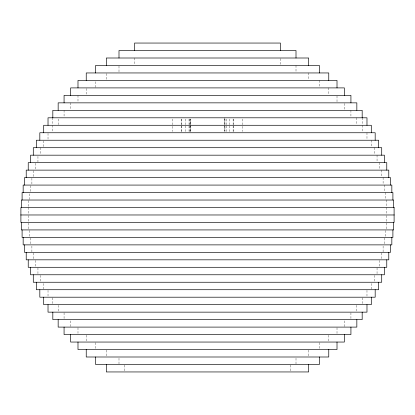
<?xml version="1.0" encoding="UTF-8"?>
<svg xmlns="http://www.w3.org/2000/svg" width="415" height="415" viewBox="0 0 415 415"><rect width="100%" height="100%" fill="white"/><g stroke="black" fill="none" stroke-linecap="round" stroke-linejoin="round"><path stroke-width="0.31" stroke-dasharray="2.08 1.56" d="M386.733 207.5L386.733 214.353M386.733 215.598L386.733 222.45M386.282 200.025L386.282 206.878M386.282 223.073L386.282 229.926M385.53 192.55L385.53 199.402M385.53 230.548L385.53 237.401M384.472 185.074L384.472 191.927M384.472 238.023L384.472 244.876M383.102 177.599L383.102 184.452M383.102 246.121L383.102 252.351M381.416 170.124L381.416 176.977M381.416 252.974L381.416 258.576M379.398 162.649L379.398 168.879M379.398 260.449L379.398 267.296M377.048 155.174L377.048 162.026M377.048 267.924L377.048 274.772M374.34 147.704L374.34 154.551M374.34 275.399L374.34 282.247M371.3 140.228L371.3 147.076M371.3 283.497L371.3 289.722M366.979 132.753L366.979 139.601M366.979 290.344L366.979 297.197M362.176 117.803L362.176 124.656M362.176 125.278L362.176 131.503M362.176 297.82L362.176 304.672M356.843 117.803L356.843 124.656M356.843 305.295L356.843 312.147M350.929 110.328L350.929 117.18M350.929 312.77L350.929 319.623M344.351 103.475L344.351 109.705M344.351 320.868L344.351 327.098M337.011 96L337.011 102.23M337.011 327.72L337.011 334.573M328.763 87.902L328.763 94.132M328.763 335.196L328.763 342.048M319.42 80.427L319.42 87.28M319.42 342.671L319.42 349.523M308.672 72.952L308.672 79.805M308.672 350.146L308.672 356.999M296.004 65.477L296.004 72.329M296.004 358.244L296.004 364.474M290.739 365.096L290.739 371.949M280.426 58.624L280.426 64.854M242.573 119.048L242.573 131.503M233.821 119.048L233.821 124.656M233.821 125.901L233.821 131.503M233.116 119.048L233.116 124.656M233.116 125.901L233.116 131.503M229.225 119.048L229.225 124.656M229.225 125.901L229.225 131.503M226.196 119.048L226.196 124.656M226.196 125.901L226.196 131.503M224.982 119.048L224.982 131.503M224.847 117.803L224.857 131.503M224.79 119.048L224.79 131.503M190.029 119.048L190.086 131.503M189.935 119.048L189.935 124.656M189.935 125.901L189.935 131.503M189.038 119.048L189.038 124.656M189.038 125.901L189.038 131.503M185.775 119.048L185.775 124.656M185.775 125.901L185.775 131.503M181.614 119.048L181.614 124.656M181.614 125.901L181.614 131.503M181.448 119.048L181.448 124.656M181.448 125.901L181.448 131.503M172.448 119.048L172.448 131.503M134.574 58.001L134.574 64.854M124.261 365.096L124.261 371.326M118.996 66.099L118.996 72.329M118.996 358.244L118.996 363.851M106.328 73.574L106.328 79.805M106.328 350.146L106.328 356.376M95.58 81.672L95.58 87.28M95.58 342.671L95.58 348.901M86.237 88.525L86.237 94.132M86.237 335.196L86.237 342.048M77.989 95.377L77.989 102.23M77.989 327.72L77.989 333.328M70.649 102.853L70.649 109.705M70.649 320.868L70.649 326.475M64.071 110.328L64.071 117.18M64.071 312.77L64.071 319M58.157 119.048L58.157 124.656M58.157 305.295L58.157 311.525M52.824 117.803L52.824 124.656M52.824 125.278L52.824 131.503M52.824 297.82L52.824 304.05M48.021 133.376L48.021 139.601M48.021 290.344L48.021 297.197M43.7 140.851L43.7 147.076M43.7 283.497L43.7 289.099M40.66 147.704L40.66 154.551M40.66 275.399L40.66 281.624M37.952 156.424L37.952 162.026M37.952 267.924L37.952 274.149M35.602 163.271L35.602 168.879M35.602 260.449L35.602 266.674M33.584 170.747L33.584 176.977M33.584 252.974L33.584 259.826M31.898 178.222L31.898 184.452M31.898 246.121L31.898 252.351M30.528 185.697L30.528 191.927M30.528 238.023L30.528 244.253M29.47 193.795L29.47 199.402M29.47 230.548L29.47 236.778M28.718 200.647L28.718 206.878M28.718 223.073L28.718 229.926M28.267 207.5L28.267 214.353M28.267 215.598L28.267 221.205M190.215 131.503L190.215 119.048L190.158 131.503"/><path stroke-width="0.62" d="M20.75 214.975L394.25 214.975M393.648 207.5L393.648 200.025L21.352 200.025L21.352 207.5M393.648 222.45L393.648 229.926L21.352 229.926L21.352 222.45M392.901 200.025L392.901 192.55L22.099 192.55L22.099 200.025M392.901 229.926L392.901 237.401L22.099 237.401L22.099 229.926M391.843 192.55L391.843 185.074L23.157 185.074L23.157 192.55M391.843 237.401L391.843 244.876L23.157 244.876L23.157 237.401M390.474 185.074L390.474 177.599L24.527 177.599L24.527 185.074M390.474 244.876L390.474 252.351L24.527 252.351L24.527 244.876M388.782 177.599L388.782 170.124L26.218 170.124L26.218 177.599M388.782 252.351L388.782 259.826L26.218 259.826L26.218 252.351M386.77 170.124L386.77 162.649L28.23 162.649L28.23 170.124M386.77 259.826L386.77 267.296L28.23 267.296L28.23 259.826M384.415 162.649L384.415 155.174L30.586 155.174L30.586 162.649M384.415 267.296L384.415 274.772L30.586 274.772L30.586 267.296M381.712 155.174L381.712 147.704L33.288 147.704L33.288 155.174M381.712 274.772L381.712 282.247L33.288 282.247L33.288 274.772M378.636 147.704L378.636 140.228L36.364 140.228L36.364 147.704M378.636 282.247L378.636 289.722L36.364 289.722L36.364 282.247M375.176 140.228L375.176 132.753L39.824 132.753L39.824 140.228M375.176 289.722L375.176 297.197L39.824 297.197L39.824 289.722M371.3 132.753L371.3 125.278L43.7 125.278L43.7 132.753M371.3 297.197L371.3 304.672L43.7 304.672L43.7 297.197M366.979 125.278L366.979 117.803L48.021 117.803L48.021 125.278M366.979 304.672L366.979 312.147L48.021 312.147L48.021 304.672M362.176 117.803L362.176 110.328L52.824 110.328L52.824 117.803M362.176 312.147L362.176 319.623L52.824 319.623L52.824 312.147M356.843 110.328L356.843 102.853L58.157 102.853L58.157 110.328M356.843 319.623L356.843 327.098L58.157 327.098L58.157 319.623M350.929 102.853L350.929 95.377L64.071 95.377L64.071 102.853M350.929 327.098L350.929 334.573L64.071 334.573L64.071 327.098M344.351 95.377L344.351 87.902L70.649 87.902L70.649 95.377M344.351 334.573L344.351 342.048L70.649 342.048L70.649 334.573M337.011 87.902L337.011 80.427L77.989 80.427L77.989 87.902M337.011 342.048L337.011 349.523L77.989 349.523L77.989 342.048M328.763 80.427L328.763 72.952L86.237 72.952L86.237 80.427M328.763 349.523L328.763 356.999L86.237 356.999L86.237 349.523M319.42 72.952L319.42 65.477L95.58 65.477L95.58 72.952M319.42 356.999L319.42 364.474L95.58 364.474L95.58 356.999M308.672 65.477L308.672 58.001L106.328 58.001L106.328 65.477M308.672 364.474L308.672 371.949L106.328 371.949L106.328 364.474M296.004 58.001L296.004 50.526L118.996 50.526L118.996 58.001M280.426 50.526L280.426 43.051L134.574 43.051L134.574 50.526M394.1 207.5L20.9 207.5L20.9 222.45L394.1 222.45L394.1 207.5"/></g></svg>
